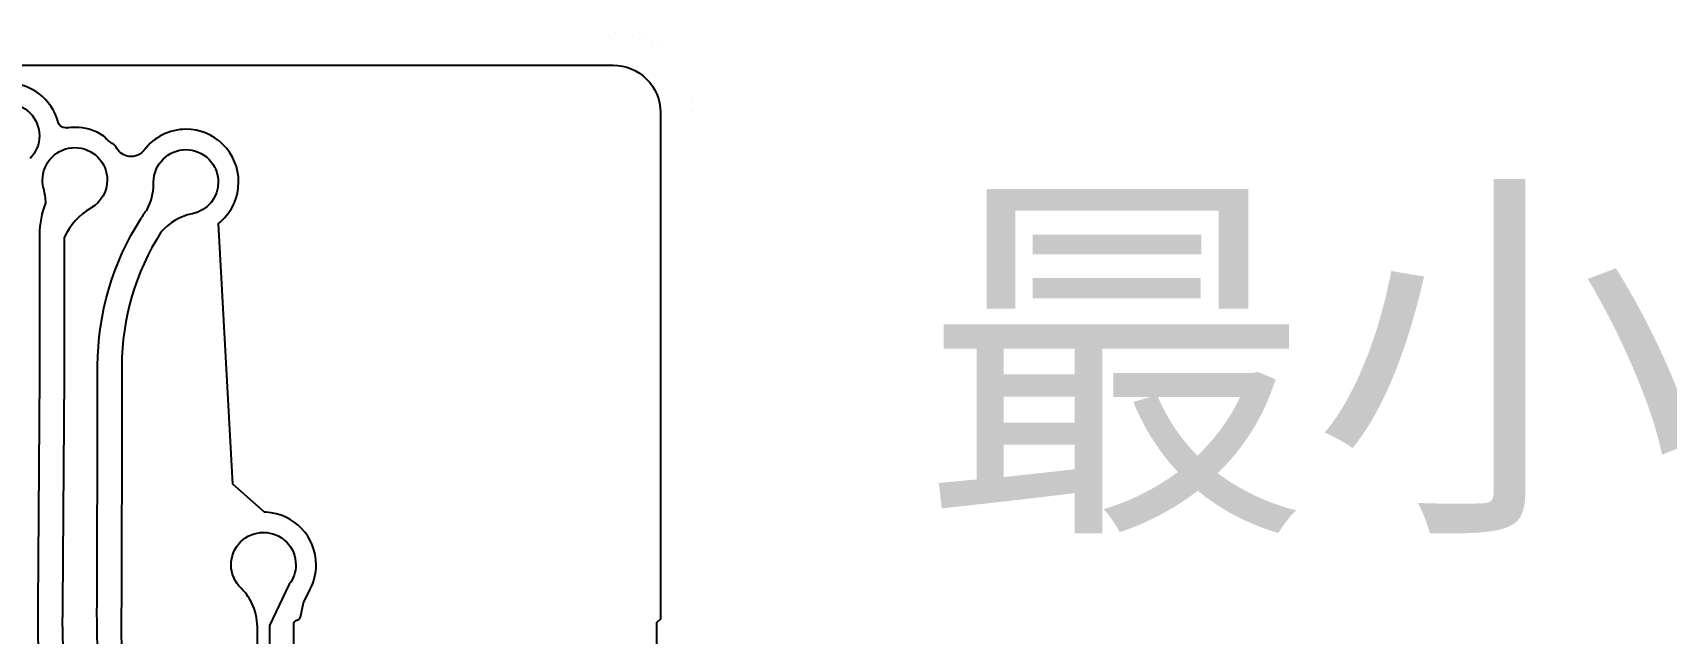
# Model space of a CAD drawing. Extents: x 0 to 248, y 0 to 175.
# Drawn here: x 87.29 to 97.56, y 149.42 to 153.19 of the extents above; entities that cross this region are included whole.
import ezdxf

# ---------------------------------------------------------------- set-up
doc = ezdxf.new("R2010")
doc.units = 0
doc.layers.add('gbr-dxf', color=7, linetype='Continuous')
doc.layers.add('gbr-outline-dxf', color=2, linetype='Continuous')
doc.layers.add('備註', color=1, linetype='Continuous', lineweight=5)
doc.styles.get("Standard").update_dxf_attribs({"font": 'txt.shx'})

msp = doc.modelspace()

# ---------------------------------------------------------------- linework, layer by layer
at = {"layer": 'gbr-dxf', "linetype": 'Continuous'}
for points in [[(77.646, 149.507), (77.646, 152.692, -0.414221), (77.943, 152.988), (90.943, 152.988, -0.41422), (91.239, 152.692), (91.239, 149.511), (91.219, 149.491, 0.16592), (91.214, 149.479), (91.214, 147.468, -0.013289), (91.214, 147.466), (91.214, 146.461)], [(88.936, 149.334), (88.936, 149.479, -0.210828), (88.944, 149.498, -0.160862), (88.958, 149.505, -0.132789), (88.96, 149.506, 0.308532), (88.976, 149.52, -0.132944), (88.977, 149.522), (88.997, 149.612), (89.038, 149.698, 0.121222), (89.076, 149.851, 0.400099), (88.761, 150.182), (88.752, 150.182), (88.552, 150.357), (88.462, 151.995), (88.472, 152.003, 0.220348), (88.589, 152.255, 0.41422), (88.258, 152.586, 0.234859), (87.995, 152.455, -0.235162), (87.914, 152.414, -0.244168), (87.83, 152.457, 0.033572), (87.803, 152.492, -0.098751), (87.742, 152.543, 0.146947), (87.56, 152.598, 0.037656), (87.51, 152.594, -0.037744), (87.503, 152.594, -0.339333), (87.454, 152.631, 0.338779), (87.134, 152.876)], [(87.134, 152.748, -0.414223), (87.337, 152.545, -0.198264), (87.278, 152.402, 0.15275)], [(89.515, 144.229, -0.198823), (87.329, 149.509, -0.007746), (87.329, 149.511, -0.002805), (87.329, 149.594, -0.010726), (87.329, 149.597), (87.34, 151.037, -0.006298), (87.34, 151.038), (87.34, 151.919, -0.007697), (87.34, 151.921, -0.012593), (87.34, 151.925, -0.08954), (87.377, 152.122, 0.055014), (87.364, 152.212, -0.069258), (87.357, 152.267, -0.414223), (87.56, 152.471, -0.414223), (87.763, 152.267, -0.265799), (87.663, 152.092, -0.006747), (87.661, 152.091, 0.15593), (87.493, 151.906), (87.493, 151.036, -0.009302), (87.493, 151.034), (87.482, 149.6, -0.012893), (87.482, 149.596, 0.002983), (87.481, 149.509, -0.007608), (87.481, 149.508, 0.198838), (89.624, 144.335, -0.008522)], [(89.775, 144.492, -0.198689), (87.699, 149.508, -0.007704), (87.699, 149.51, -0.002919), (87.699, 149.592, -0.006135), (87.699, 149.593), (87.703, 150.866, -0.007098), (87.703, 150.868), (87.703, 151.098, -0.010143), (87.703, 151.1, -0.143427), (87.975, 152.024), (87.975, 152.025, -0.010197), (88.014, 152.083, 0.122518), (88.055, 152.241, -0.01036), (88.055, 152.244, 0.005486), (88.055, 152.251, -0.0151), (88.055, 152.255, -0.414162), (88.258, 152.458, -0.414223), (88.461, 152.255, -0.356772), (88.299, 152.056, -0.006611), (88.297, 152.055, 0.173672), (88.101, 151.939, 0.143011), (87.855, 151.1, -0.017744), (87.855, 151.094), (87.855, 150.87, -0.008277), (87.855, 150.867), (87.852, 149.594, -0.009561), (87.852, 149.592, 0.002919), (87.851, 149.512, -0.007691), (87.851, 149.51, 0.198911), (89.886, 144.597, -0.013711)], [(88.707, 147.818), (88.707, 149.457, -0.014135), (88.707, 149.459, -0.002638), (88.707, 149.462, 0.114483), (88.67, 149.614), (88.668, 149.618, 0.078246), (88.604, 149.705, -0.204188), (88.542, 149.851, -0.414223), (88.745, 150.055, -0.414223), (88.948, 149.851, -0.163225), (88.907, 149.729), (88.783, 149.471, 0.006107), (88.783, 149.463), (88.783, 149.46, -0.010871), (88.783, 149.459), (88.783, 147.816, -0.014012)], [(92.457, 139.283, 0.121503), (90.874, 141.904, -0.008636), (90.872, 141.906), (89.195, 143.582, -0.008712), (89.194, 143.584, -0.198755), (86.647, 149.73, -0.011889)], [(86.8, 149.733, 0.198929), (89.303, 143.69, -0.008685), (89.305, 143.688), (90.981, 142.012, -0.008773), (90.983, 142.01, -0.121503), (92.603, 139.326, -0.017805)], [(92.791, 139.38, 0.121763), (91.119, 142.15, -0.008691), (91.118, 142.151), (89.279, 143.99, -0.008915), (89.277, 143.992, -0.198702), (86.993, 149.506, -0.011933)], [(87.146, 149.509, 0.198897), (89.387, 144.098, -0.008509), (89.388, 144.096), (91.227, 142.258, -0.008751), (91.229, 142.256, -0.121762), (92.937, 139.423, -0.017203)]]:
    msp.add_lwpolyline(points, format="xyb", dxfattribs=at)
at = {"layer": 'gbr-outline-dxf', "linetype": 'Continuous', "const_width": 0.000025}
msp.add_lwpolyline([(97.443, 131.502), (97.443, 138.883, 0.211094), (97.28, 139.253), (91.607, 144.419, -0.211095), (91.443, 144.789), (91.443, 152.692, 0.414217), (90.943, 153.192), (77.943, 153.192, 0.414217), (77.443, 152.692), (77.443, 144.789, 0.211094), (77.607, 144.419), (83.28, 139.253, -0.211095), (83.443, 138.883), (83.443, 130.126, 0.414217), (83.943, 129.626), (88.943, 129.626, 0.414217), (89.443, 130.126), (89.443, 130.502, -0.414217), (89.943, 131.002), (96.943, 131.002, 0.414217)], format="xyb", close=True, dxfattribs=at)

# ---------------------------------------------------------------- texts
at = {"layer": '備註', "color": 1, "linetype": 'Continuous', "insert": (92.88, 152.045), "char_height": 1.8, "width": 48.74388, "attachment_point": 1}
msp.add_mtext('{\\fPMingLiU|b0|i0|c136|p18;最小線距76.2um}', dxfattribs=at)

doc.saveas('drawing.dxf')
